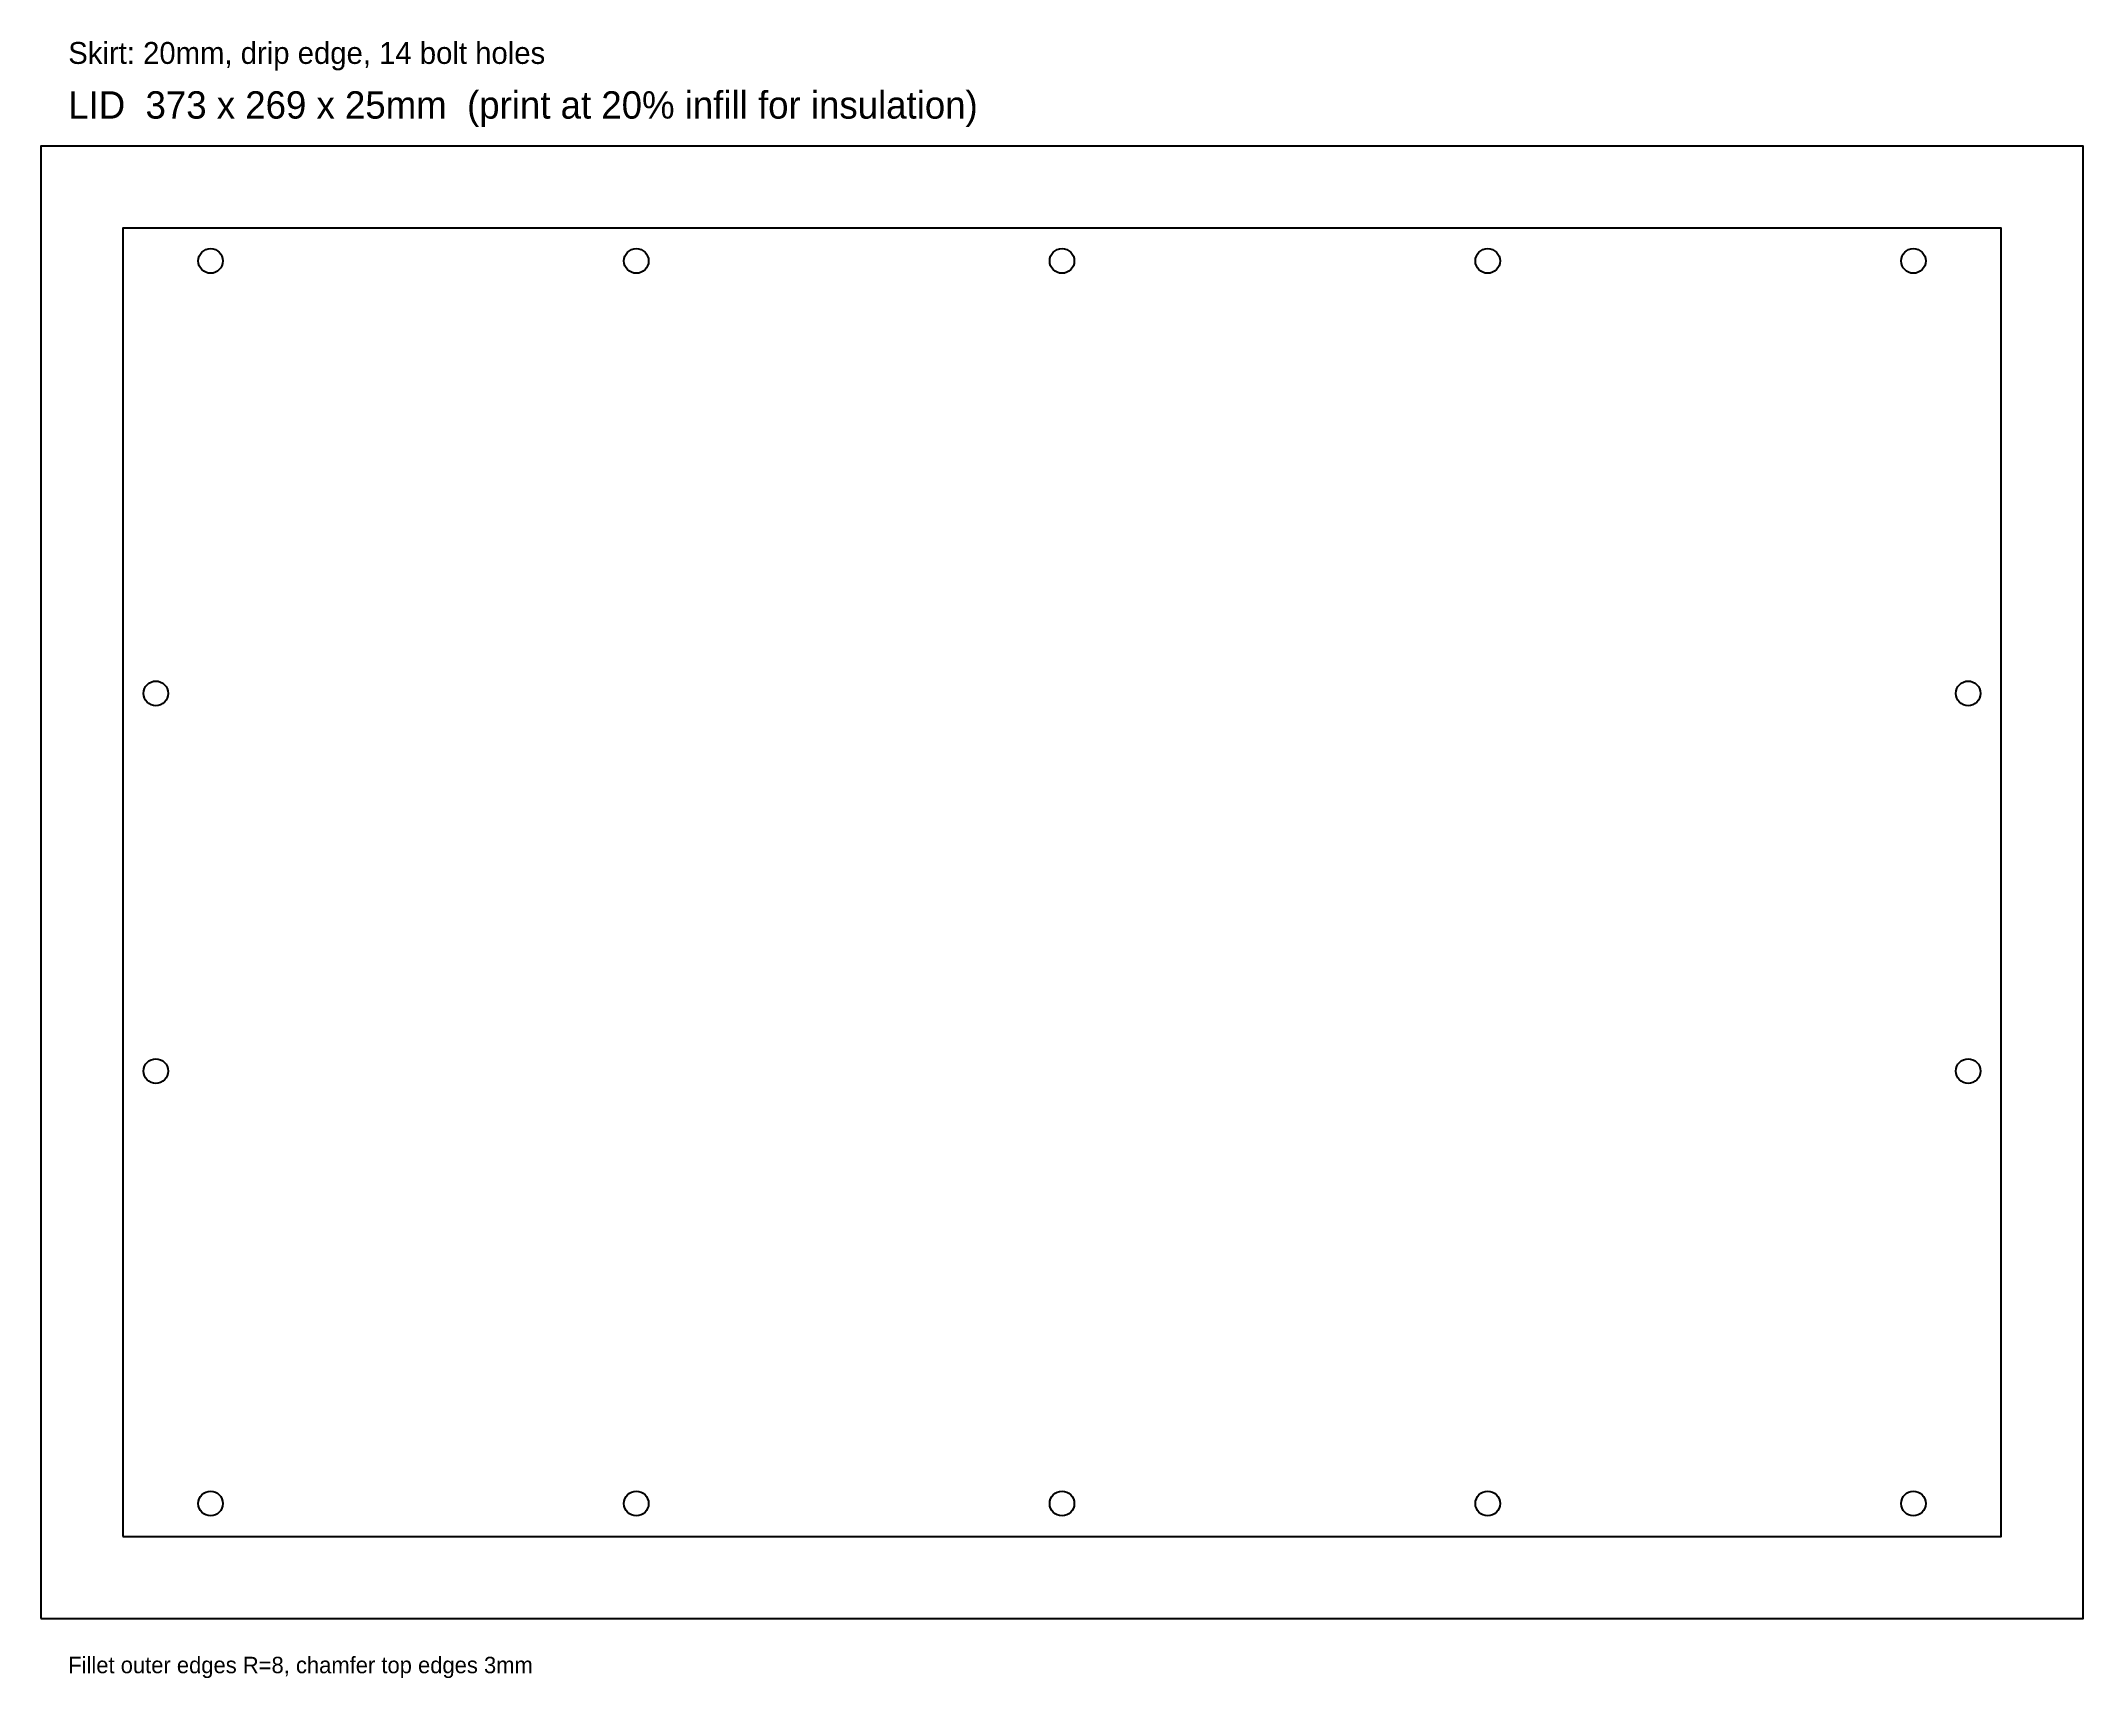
# Model space of a CAD drawing. Header units: metres. Extents: x -186 to 186, y -145 to 154.
import ezdxf

# ---------------------------------------------------------------- set-up
doc = ezdxf.new("R2010")
doc.units = ezdxf.units.M
for name, color, linetype in [('ANNOTATIONS', 7, 'Continuous'), ('CAP', 30, 'Continuous'), ('FASTENERS', 2, 'Continuous'), ('LID', 6, 'Continuous'), ('SHELL_1', 1, 'Continuous')]:
    doc.layers.add(name, color=color, linetype=linetype)

msp = doc.modelspace()

# ---------------------------------------------------------------- linework, layer by layer
at = {"layer": 'CAP'}
msp.add_lwpolyline([(-171.5, -119.5), (171.5, -119.5), (171.5, 119.5), (-171.5, 119.5)], close=True, dxfattribs=at)
at = {"layer": 'FASTENERS'}
for centre in [(-155.5, 113.5), (-77.75, 113.5), (0, 113.5), (77.75, 113.5), (155.5, 113.5), (-165.5, 34.5), (165.5, 34.5), (-165.5, -34.5), (165.5, -34.5), (-155.5, -113.5), (-77.75, -113.5), (0, -113.5), (77.75, -113.5), (155.5, -113.5)]:
    msp.add_circle(centre, 2.25, dxfattribs=at)
at = {"layer": 'LID'}
msp.add_lwpolyline([(-186.5, -134.5), (186.5, -134.5), (186.5, 134.5), (-186.5, 134.5)], close=True, dxfattribs=at)
at = {"layer": 'SHELL_1'}
msp.add_lwpolyline([(-171.5, -119.5), (171.5, -119.5), (171.5, 119.5), (-171.5, 119.5)], close=True, dxfattribs=at)

# ---------------------------------------------------------------- texts
at = {"layer": 'ANNOTATIONS'}
for s, height, p in [('Skirt: 20mm, drip edge, 14 bolt holes', 4, (-181.5, 149.5)), ('LID  373 x 269 x 25mm  (print at 20% infill for insulation)', 5, (-181.5, 139.5)), ('Fillet outer edges R=8, chamfer top edges 3mm', 3, (-181.5, -144.5))]:
    msp.add_text(s, height=height, dxfattribs=at).set_placement(p)

doc.saveas('drawing.dxf')
